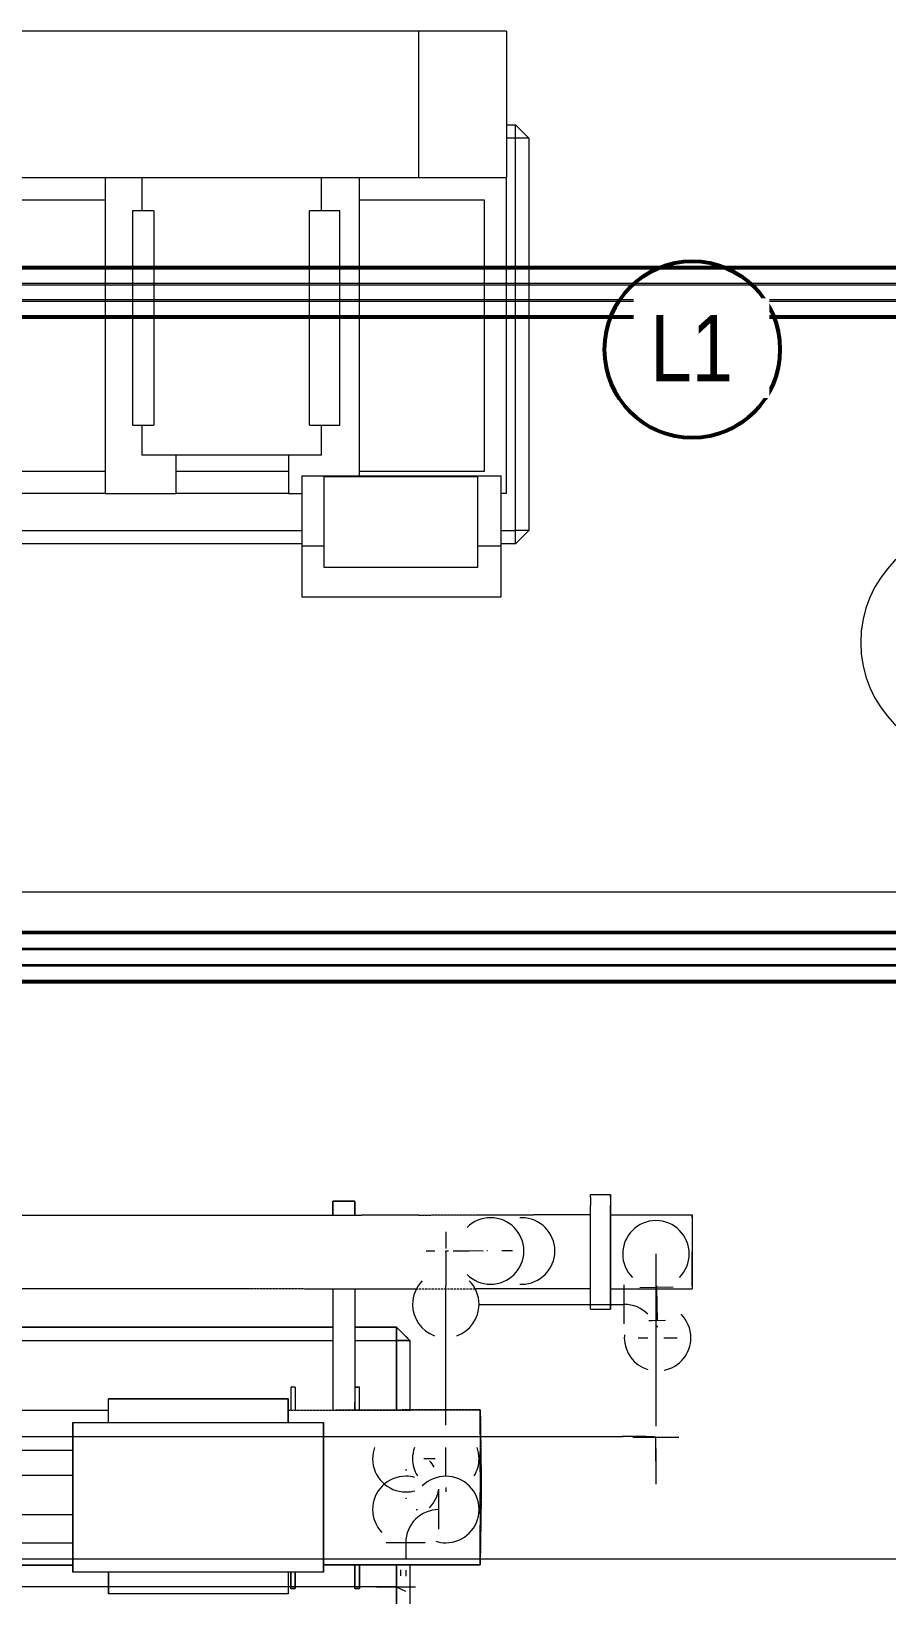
# Model space of a CAD drawing. Header units: centimetres. Extents: x -1906 to 5208, y -261 to 2955.
# Drawn here: x -641.7 to -448.8, y 1581.3 to 1933.9 of the extents above; entities that cross this region are included whole.
import ezdxf

# ---------------------------------------------------------------- set-up
doc = ezdxf.new("R2010")
doc.units = ezdxf.units.CM
doc.linetypes.add('_Overhead', pattern=[0.47625, 0.3175, -0.15875])
doc.linetypes.add('Hidden', pattern=[0.714375, 0.47625, -0.238125])
for name, color, linetype, lineweight in [('A-DETL-HDLN', 7, 'Hidden', 18), ('E-LITE-EQPM', 7, 'Continuous', 18), ('E-LITE-EQPM-IDEN', 7, 'Continuous', 18), ('G-IMPT', 7, 'Continuous', 18), ('M-EQPM', 7, 'Continuous', 18), ('M-HVAC-DUCT', 7, 'Continuous', 18), ('P-PIPE', 7, 'Continuous', 18), ('S-BEAM', 7, 'Continuous', 18)]:
    doc.layers.add(name, color=color, linetype=linetype, lineweight=lineweight)
doc.layers.add('M-HVAC-DUCT-ANNO', color=7, linetype='Continuous', lineweight=18, true_color=0x007f00)
doc.styles.add('Arial', font='arial.ttf', dxfattribs={"width": 0.8, "height": 15})

# ---------------------------------------------------------------- blocks, each defined once
blk = doc.blocks.new('Costanera Perfil Z - Parametrizado - h_22cm-1724022-N01 - Planta trazado tuberias refrig exist_ - detalle 1')
at = {"layer": 'S-BEAM', "color": 254, "true_color": 0xcccccc}
for p, q in [((-5.84, -2768.97), (-5.84, -4422.27)), ((-5.54, -2768.97), (-5.54, -4422.27)), ((-5.5, -4422.27), (-5.5, -2768.97)), ((-5.26, -2768.97), (-5.26, -4422.27)), ((1.67, -2768.97), (1.67, -4422.27)), ((2.01, -2768.97), (2.01, -4422.27)), ((-2.01, -3581.87), (-2.01, -4369.76)), ((-1.67, -3581.87), (-1.67, -4369.76)), ((5.26, -3581.87), (5.26, -4369.76)), ((5.5, -3581.87), (5.5, -4369.76)), ((5.54, -3581.87), (5.54, -4369.76)), ((5.84, -3581.87), (5.84, -4369.76))]:
    blk.add_line(p, q, dxfattribs=at)
blk = doc.blocks.new('Costanera Perfil Z - Parametrizado - h_22cm-1724225-N01 - Planta trazado tuberias refrig exist_ - detalle 1')
at = {"layer": 'S-BEAM', "color": 254, "true_color": 0xcccccc}
for p, q in [((-5.84, -2766.13), (-5.84, -4401.91)), ((-5.54, -2766.13), (-5.54, -4401.91)), ((-5.5, -4401.91), (-5.5, -2766.13)), ((-5.26, -2766.13), (-5.26, -4401.91)), ((1.67, -2766.13), (1.67, -4401.91)), ((2.01, -2766.13), (2.01, -4401.91)), ((-2.01, -3579.03), (-2.01, -4366.93)), ((-1.67, -3579.03), (-1.67, -4366.93)), ((5.26, -3579.03), (5.26, -4366.93)), ((5.5, -3579.03), (5.5, -4366.93)), ((5.54, -3579.03), (5.54, -4366.93)), ((5.84, -3579.03), (5.84, -4366.93))]:
    blk.add_line(p, q, dxfattribs=at)
blk = doc.blocks.new('PQ_RVR_EST-01_ZZ_ZZ_MO_T_A_rvt-1-N01 - Planta trazado tuberias refrig exist_ - detalle 1')
at = {"layer": 'S-BEAM', "color": 254, "linetype": '_Overhead', "lineweight": 18, "true_color": 0xd4d4d4, "rotation": 89.99999999999964}
for name, p in [('Costanera Perfil Z - Parametrizado - h_22cm-1724225-N01 - Planta trazado tuberias refrig exist_ - detalle 1', (-4513.71, 1875.07)), ('Costanera Perfil Z - Parametrizado - h_22cm-1724022-N01 - Planta trazado tuberias refrig exist_ - detalle 1', (-4516.54, 1725.16))]:
    blk.add_blockref(name, p, dxfattribs=at)
blk = doc.blocks.new('Lighting-Pendant-Vibia-NOTRH-5662 - Standard-V60-N01 - Planta trazado tuberias refrig exist_ - detalle 1')
at = {"layer": 'E-LITE-EQPM', "color": 30, "lineweight": 35, "true_color": 0xff8000}
for radius, start, end in [(20, 0, 180), (19.7, 0, 180), (7.28, 0, 180), (4.5, 0, 180), (4.5, 0, 180), (20, 180, 0), (19.7, 180, 0), (7.28, 180, 0), (4.5, 180, 0), (4.5, 180, 0)]:
    blk.add_arc((0, 0), radius, start, end, dxfattribs=at)
blk = doc.blocks.new('Family1 - Part1_dwg-1350417-N01 - Planta trazado tuberias refrig exist_ - detalle 1')
at = {"layer": 'A-DETL-HDLN'}
for p, q in [((-34.1, -47.77), (-34.1, -45.1)), ((-34.1, -54.44), (-34.1, -51.77)), ((-31.88, -53.06), (-34.1, -53.06)), ((-34.1, -63.94), (-34.1, -61.27)), ((-21.24, -66.91), (-21.24, -66.25)), ((21.7, -65.43), (21.7, -75.09)), ((-21.24, -72.57), (-21.24, -71.91))]:
    blk.add_line(p, q, dxfattribs=at)
blk.add_open_spline([(-22.47, -66.92), (-22.56, -66.8), (-22.64, -66.68), (-22.72, -66.56)], degree=3, dxfattribs=at)
blk.add_open_spline([(23.67, -67.5), (23.58, -67.62), (22.98, -68.44), (22.31, -69.23), (21.7, -69.88)], degree=3, knots=[0.8866334, 0.8866334, 0.8866334, 0.8866334, 0.9038462, 1, 1, 1, 1], dxfattribs=at)
at = {"layer": 'G-IMPT'}
for p, q in [((-43.01, 112.4), (-46.01, 109.4)), ((-46.01, 107.4), (-46.01, 109.4)), ((-43.01, 109.4), (-46.01, 109.4)), ((-43.01, 112.4), (45.48, 112.4)), ((-43.01, 112.4), (-43.01, 109.4)), ((-43.01, 109.4), (-43.01, 107.4)), ((45.48, 109.4), (-43.01, 109.4)), ((45.48, 112.4), (48.48, 109.4)), ((45.48, 112.4), (45.48, 109.4)), ((45.48, 106.23), (45.48, 109.4)), ((48.48, 109.4), (45.48, 109.4)), ((48.48, 109.4), (48.48, 106.23)), ((-67.1, 107.4), (-34.1, 107.4)), ((-67.1, 107.4), (-67.1, 87.63)), ((37.16, 107.4), (-34.1, 107.4)), ((-34.1, 87.63), (-34.1, 107.4)), ((33.17, 61.23), (33.17, 106.23)), ((48.95, 106.23), (33.17, 106.23)), ((37.16, 107.4), (37.16, 106.23)), ((48.95, 100.87), (48.95, 106.23)), ((60.45, 106.23), (48.95, 106.23)), ((60.45, 61.23), (60.45, 106.23)), ((-29.1, 74.23), (-29.1, 102.4)), ((-29.1, 102.4), (32.16, 102.4)), ((32.16, 102.4), (32.16, 74.23)), ((33.32, 100.87), (53.84, 100.87)), ((33.32, 66.31), (33.32, 100.87)), ((53.84, 100.87), (53.84, 66.31)), ((-34.1, 87.63), (-67.1, 87.63)), ((-67.1, 87.63), (-67.1, -64.42)), ((-34.1, -40), (-34.1, 87.63)), ((33.17, 74.23), (-34.1, 74.23)), ((21.69, 69.85), (-26.58, 69.85)), ((-26.58, 69.85), (-26.58, 62.99)), ((21.69, 62.99), (21.69, 69.85)), ((-26.58, 65.72), (-34.1, 65.72)), ((28.5, 65.72), (21.69, 65.72)), ((28.5, 65.72), (28.5, 25.17)), ((53.84, 66.31), (33.32, 66.31)), ((48.95, 61.23), (48.95, 66.31)), ((21.69, 62.99), (-26.58, 62.99)), ((33.17, 61.23), (48.95, 61.23)), ((37.16, 58.23), (37.16, 61.23)), ((45.48, -95.55), (45.48, 61.23)), ((48.48, 61.23), (48.48, -98.2)), ((48.95, 61.23), (60.45, 61.23)), ((28.5, 58.23), (37.16, 58.23)), ((32.16, 58.23), (32.16, 32.93)), ((37.16, 58.23), (37.16, 32.93)), ((37.16, 32.93), (28.5, 32.93)), ((37.16, 16.93), (37.16, 32.93)), ((-34.1, 25.17), (-26.58, 25.17)), ((-26.58, 27.89), (21.69, 27.89)), ((-26.58, 27.89), (-26.58, 23.09)), ((21.69, 23.09), (21.69, 27.89)), ((21.69, 25.17), (28.5, 25.17)), ((-26.58, 23.09), (21.69, 23.09)), ((-34.1, 16.93), (37.16, 16.93)), ((-29.1, -42.21), (-29.1, 16.93)), ((32.16, 16.93), (32.16, -45.07)), ((37.16, 16.93), (37.16, -45.07)), ((-10.29, -20.67), (10.64, -20.54)), ((26.96, -58.85), (26.28, -31.37)), ((-26.21, -32.27), (-25.83, -48)), ((-25.88, -45.07), (-26.81, -45.07)), ((10.36, -42.97), (-10.56, -43.09)), ((-10.42, -48.98), (-10.56, -43.09)), ((10.36, -42.97), (10.51, -49.24)), ((37.16, -45.07), (26.61, -45.07)), ((37.16, -61.07), (37.16, -45.07)), ((-21.24, -60.32), (-21.24, -48.92)), ((-21.24, -48.92), (-11.48, -48.92)), ((10.51, -49.24), (-10.42, -48.98)), ((13.33, -48.92), (21.7, -48.92)), ((21.7, -48.92), (21.7, -59.65)), ((-25.75, -51.15), (-25.61, -56.77)), ((-25.68, -53.06), (-26.13, -53.06)), ((32.8, -53.06), (26.8, -53.06)), ((32.8, -84.45), (32.8, -53.06)), ((32.8, -61.07), (37.16, -61.07)), ((37.16, -61.07), (37.16, -67.06)), ((45.08, -67.05), (32.8, -67.05)), ((45.08, -79.13), (45.08, -67.05)), ((-67.1, -71.75), (-67.1, -82.71)), ((-34.1, -86.54), (-34.1, -71.91)), ((-21.24, -98.66), (-21.24, -78.5)), ((45.08, -79.13), (32.8, -79.13)), ((45.08, -79.13), (45.08, -90.06)), ((-34.1, -86.54), (-63.87, -86.54)), ((-34.1, -106.31), (-34.1, -86.54)), ((21.7, -86.03), (21.7, -98.66)), ((-67.1, -90.76), (-67.1, -97.16)), ((-25.56, -88.64), (-26.21, -115.31)), ((26.28, -116.21), (26.95, -88.9)), ((32.8, -94.86), (32.8, -91.17)), ((39.25, -90.06), (45.08, -90.06)), ((-34.1, -94.86), (-25.68, -94.86)), ((26.79, -94.86), (32.8, -94.86)), ((37.16, -103.27), (37.16, -94.88)), ((-11.48, -98.66), (-21.24, -98.66)), ((-10.56, -104.48), (-10.42, -98.6)), ((-10.42, -98.6), (10.51, -98.34)), ((10.51, -98.34), (10.36, -104.61)), ((21.7, -98.66), (13.33, -98.66)), ((-67.1, -101.92), (-67.1, -106.31)), ((45.48, -105.6), (45.48, -102.22)), ((-34.1, -103.27), (-25.9, -103.27)), ((-10.56, -104.48), (10.36, -104.61)), ((26.59, -103.27), (37.16, -103.27)), ((37.16, -103.27), (37.16, -106.31)), ((37.16, -105.6), (45.48, -105.6)), ((48.48, -105.6), (45.48, -108.6)), ((45.48, -105.6), (45.48, -108.6)), ((48.48, -105.6), (45.48, -105.6)), ((48.48, -105.5), (48.48, -105.6)), ((-34.1, -106.31), (-67.1, -106.31)), ((-43.01, -108.6), (-45.3, -106.31)), ((-43.01, -106.31), (-43.01, -108.6)), ((-26.04, -108.6), (-43.01, -108.6)), ((-25.98, -106.31), (-34.1, -106.31)), ((45.48, -108.6), (26.45, -108.6)), ((37.16, -106.31), (26.52, -106.31))]:
    blk.add_line(p, q, dxfattribs=at)
at = {"layer": 'G-IMPT', "flags": 128}
for points in [[(-10.42, -48.98), (-10.95, -48.96), (-11.48, -48.92)], [(13.33, -48.92), (11.93, -49.17), (10.51, -49.24)], [(-11.48, -98.66), (-10.95, -98.61), (-10.42, -98.6)], [(10.51, -98.34), (11.93, -98.41), (13.33, -98.66)]]:
    blk.add_lwpolyline(points, dxfattribs=at)
at = {"layer": 'G-IMPT'}
for centre, major_axis, start_param, end_param in [((-10.43, -31.88), (15.79, 0.39), 1.544617, 4.68621), ((10.5, -31.76), (15.79, 0.39), 4.68621, 7.827802), ((-10.43, -115.7), (-15.79, 0.39), 4.738568, 6.78446), ((10.5, -115.82), (-15.79, 0.39), 2.800301, 4.738568)]:
    blk.add_ellipse(centre, major_axis=major_axis, ratio=0.709832, start_param=start_param, end_param=end_param, dxfattribs=at)
for points, knots in [([(26.92, -58.27), (26.97, -58.74), (26.97, -59.75), (26.72, -61.25), (26.41, -62.26), (26.26, -62.7)], [0.4615385, 0.4615385, 0.4615385, 0.4615385, 0.5384615, 0.6153846, 0.6736566, 0.6736566, 0.6736566, 0.6736566]), ([(-24.69, -62.92), (-24.82, -62.59), (-24.96, -62.21), (-25.08, -61.83), (-25.1, -61.76)], [0.28506902, 0.28506902, 0.28506902, 0.28506902, 0.33333333, 0.34333903, 0.34333903, 0.34333903, 0.34333903]), ([(-25.56, -89.1), (-25.56, -88.94), (-25.56, -88.37), (-25.46, -87.36), (-25.2, -86.23), (-24.9, -85.32), (-24.64, -84.62), (-24.33, -83.92), (-23.88, -82.99), (-22.95, -81.35), (-21.97, -80.01), (-21.24, -79.14)], [0.4861178, 0.4861178, 0.4861178, 0.4861178, 0.5138889, 0.5833333, 0.6527778, 0.6875, 0.7222222, 0.7569444, 0.7916667, 0.8611111, 1, 1, 1, 1]), ([(26.37, -85.36), (26.66, -86.25), (26.97, -87.68), (26.97, -88.97), (26.92, -89.45)], [0.3433017, 0.3433017, 0.3433017, 0.3433017, 0.4615385, 0.5384615, 0.5384615, 0.5384615, 0.5384615])]:
    blk.add_open_spline(points, degree=3, knots=knots, dxfattribs=at)
blk = doc.blocks.new('Family1 - Family1-1350418-N01 - Planta trazado tuberias refrig exist_ - detalle 1')
blk.add_blockref('Family1 - Part1_dwg-1350417-N01 - Planta trazado tuberias refrig exist_ - detalle 1', (0, 0))
blk = doc.blocks.new('Bomba 5 - Bomba 5-1414660-N01 - Planta trazado tuberias refrig exist_ - detalle 1')
at = {"layer": 'A-DETL-HDLN'}
for p, q in [((-62.59, 146.32), (-61.96, 146.32)), ((-61.96, 146.32), (-62.59, 146.32)), ((-62.59, 137.13), (-62.59, 146.32)), ((-61.96, 146.32), (-60.14, 146.32)), ((-61.96, 146.32), (-60.14, 146.32)), ((-60.14, 146.32), (-57.43, 146.32)), ((-60.14, 146.32), (-57.43, 146.32)), ((-57.43, 146.32), (-54.23, 146.32)), ((-57.43, 146.32), (-54.23, 146.32)), ((-54.23, 146.32), (-51.04, 146.32)), ((-51.04, 146.32), (-54.23, 146.32)), ((-51.04, 146.32), (-48.33, 146.32)), ((-48.33, 146.32), (-51.04, 146.32)), ((-48.33, 146.32), (-46.51, 146.32)), ((-46.51, 146.32), (-48.33, 146.32)), ((-46.51, 146.32), (-45.88, 146.32)), ((-46.51, 146.32), (-45.88, 146.32)), ((-45.88, 137.13), (-45.88, 146.32)), ((-62.58, 127.93), (-62.59, 137.13)), ((-45.89, 127.93), (-45.88, 137.13)), ((-45.89, 127.93), (-45.88, 137.13)), ((-67.19, 127.93), (-66.56, 127.93)), ((-66.56, 127.93), (-67.19, 127.93)), ((-67.19, 123.43), (-67.19, 127.93)), ((-66.56, 127.93), (-64.72, 127.93)), ((-66.56, 127.93), (-64.72, 127.93)), ((-64.72, 127.93), (-61.85, 127.93)), ((-61.85, 127.93), (-64.72, 127.93)), ((-61.85, 127.93), (-58.24, 127.93)), ((-58.24, 127.93), (-61.85, 127.93)), ((-58.24, 127.93), (-54.23, 127.93)), ((-54.23, 127.93), (-58.24, 127.93)), ((-54.23, 127.93), (-50.23, 127.93)), ((-50.23, 127.93), (-54.23, 127.93)), ((-50.23, 127.93), (-46.62, 127.93)), ((-46.62, 127.93), (-50.23, 127.93)), ((-46.62, 127.93), (-43.75, 127.93)), ((-43.75, 127.93), (-46.62, 127.93)), ((-43.75, 127.93), (-41.91, 127.93)), ((-41.91, 127.93), (-43.75, 127.93)), ((-41.91, 127.93), (-41.28, 127.93)), ((-41.28, 127.93), (-41.91, 127.93)), ((-41.28, 123.43), (-41.28, 127.93)), ((-41.28, 123.43), (-41.28, 127.93)), ((-66.56, 123.43), (-67.19, 123.43)), ((-66.56, 123.43), (-67.19, 123.43)), ((-66.56, 123.43), (-64.72, 123.43)), ((-66.56, 123.43), (-64.72, 123.43)), ((-61.85, 123.43), (-64.72, 123.43)), ((-61.85, 123.43), (-64.72, 123.43)), ((-62.58, 123.43), (-62.57, 110.53)), ((-58.24, 123.43), (-61.85, 123.43)), ((-58.24, 123.43), (-61.85, 123.43)), ((-54.23, 123.43), (-58.24, 123.43)), ((-54.23, 123.43), (-58.24, 123.43)), ((-50.23, 123.43), (-54.23, 123.43)), ((-50.23, 123.43), (-54.23, 123.43)), ((-46.62, 123.43), (-50.23, 123.43)), ((-46.62, 123.43), (-50.23, 123.43)), ((-43.75, 123.43), (-46.62, 123.43)), ((-43.75, 123.43), (-46.62, 123.43)), ((-45.89, 123.43), (-45.9, 110.53)), ((-41.91, 123.43), (-43.75, 123.43)), ((-41.91, 123.43), (-43.75, 123.43)), ((-41.28, 123.43), (-41.91, 123.43)), ((-41.28, 123.43), (-41.91, 123.43)), ((-62.56, 97.64), (-62.57, 110.53)), ((-45.9, 110.53), (-45.91, 97.64)), ((-1.04, 98.8), (-18.59, 98.56)), ((-18.59, 98.56), (-1.04, 98.8)), ((-17.94, 98.56), (-1.04, 98.8)), ((-17.94, 98.56), (-1.04, 98.8)), ((-1.04, 98.8), (-16.04, 98.56)), ((-16.04, 98.56), (-1.04, 98.8)), ((-13.02, 98.56), (-1.04, 98.8)), ((-13.02, 98.56), (-1.04, 98.8)), ((-1.04, 98.8), (-9.12, 98.56)), ((-9.12, 98.56), (-1.04, 98.8)), ((-4.61, 98.56), (-1.04, 98.8)), ((-4.61, 98.56), (-1.04, 98.8)), ((4.84, 98.56), (-1.04, 98.8)), ((4.84, 98.56), (-1.04, 98.8)), ((-1.04, 98.8), (0.16, 98.56)), ((0.16, 98.56), (-1.04, 98.8)), ((12.57, 98.56), (-1.04, 98.8)), ((12.57, 98.56), (-1.04, 98.8)), ((-1.04, 98.8), (9.08, 98.56)), ((9.08, 98.56), (-1.04, 98.8)), ((16.35, 98.56), (-1.04, 98.8)), ((16.35, 98.56), (-1.04, 98.8)), ((-1.04, 98.8), (15.06, 98.56)), ((15.06, 98.56), (-1.04, 98.8)), ((-62.55, 84.74), (-62.56, 97.64)), ((-45.92, 84.74), (-45.91, 97.64)), ((-17.94, 98.56), (-18.59, 98.56)), ((-17.94, 98.56), (-18.59, 98.56)), ((-18.56, 55.22), (-18.59, 98.56)), ((-18.59, 98.56), (-18.57, 65.98)), ((-17.94, 98.56), (-16.04, 98.56)), ((-17.94, 98.56), (-16.04, 98.56)), ((-16.04, 98.56), (-13.02, 98.56)), ((-13.02, 98.56), (-16.04, 98.56)), ((-13.02, 98.56), (-9.12, 98.56)), ((-13.02, 98.56), (-9.12, 98.56)), ((-9.12, 98.56), (-4.61, 98.56)), ((-4.61, 98.56), (-9.12, 98.56)), ((-4.61, 98.56), (0.16, 98.56)), ((-4.61, 98.56), (0.16, 98.56)), ((0.16, 98.56), (4.84, 98.56)), ((4.84, 98.56), (0.16, 98.56)), ((4.84, 98.56), (9.08, 98.56)), ((4.84, 98.56), (9.08, 98.56)), ((9.08, 98.56), (12.57, 98.56)), ((12.57, 98.56), (9.08, 98.56)), ((15.06, 98.56), (12.57, 98.56)), ((12.57, 98.56), (15.06, 98.56)), ((15.06, 98.56), (16.35, 98.56)), ((16.35, 98.56), (15.06, 98.56)), ((16.37, 63.22), (16.35, 98.56)), ((16.35, 98.56), (16.37, 63.22)), ((-62.55, 84.74), (-62.54, 71.84)), ((-45.93, 71.84), (-45.92, 84.74)), ((-34.24, 82.71), (-37.24, 79.71)), ((-34.24, 82.71), (-37.24, 79.71)), ((-34.24, 82.71), (-18.58, 82.71)), ((-34.24, 82.71), (-34.24, 79.71)), ((-34.24, 79.71), (-34.24, 82.71)), ((-34.24, 82.71), (-18.58, 82.71)), ((16.36, 82.71), (30.93, 82.71)), ((16.36, 82.71), (30.93, 82.71)), ((-37.24, 79.71), (-37.24, 70.32)), ((-34.24, 79.71), (-37.24, 79.71)), ((-37.24, 70.32), (-37.24, 79.71)), ((-37.24, 79.71), (-34.24, 79.71)), ((-34.24, 70.32), (-34.24, 79.71)), ((-18.58, 79.71), (-34.24, 79.71)), ((-34.24, 70.32), (-34.24, 79.71)), ((-34.24, 79.71), (-18.58, 79.71)), ((30.93, 79.71), (16.36, 79.71)), ((16.36, 79.71), (30.93, 79.71)), ((-62.53, 58.94), (-62.54, 71.84)), ((-45.94, 58.94), (-45.93, 71.84)), ((-23.75, 70.32), (-23.75, 71.32)), ((-18.57, 71.32), (-23.75, 71.32)), ((-23.75, 71.32), (-23.75, 70.32)), ((-18.57, 71.32), (-23.75, 71.32)), ((16.37, 71.32), (21.66, 71.32)), ((21.66, 71.32), (16.37, 71.32)), ((21.66, 70.32), (21.66, 71.32)), ((21.66, 71.32), (21.66, 70.32)), ((-65.67, 70.32), (-62.54, 70.32)), ((-62.54, 70.32), (-65.67, 70.32)), ((-65.67, 65.32), (-65.67, 70.32)), ((-65.67, 70.32), (-65.67, 65.32)), ((-45.93, 70.32), (-20.35, 70.32)), ((-45.93, 70.32), (-20.35, 70.32)), ((-18.57, 70.32), (-20.35, 70.32)), ((-20.35, 70.32), (-18.57, 70.32)), ((16.37, 70.32), (21.66, 70.32)), ((21.66, 70.32), (16.37, 70.32)), ((-62.53, 65.32), (-65.67, 65.32)), ((-65.67, 65.32), (-62.53, 65.32)), ((-45.94, 65.32), (-18.57, 65.32)), ((-45.94, 65.32), (-18.57, 65.32)), ((-37.24, 65.32), (-37.24, -63.28)), ((-37.24, -63.28), (-37.24, 65.32)), ((-34.24, -63.28), (-34.24, 65.32)), ((-34.24, -63.28), (-34.24, 65.32)), ((-15.77, 63.22), (-14.52, 63.22)), ((-14.52, 63.22), (-15.77, 63.22)), ((-15.77, 6.72), (-15.77, 63.22)), ((-14.52, 63.22), (-12.12, 63.22)), ((-12.12, 63.22), (-14.52, 63.22)), ((-12.12, 63.22), (-8.75, 63.22)), ((-8.75, 63.22), (-12.12, 63.22)), ((-8.75, 63.22), (-4.65, 63.22)), ((-4.65, 63.22), (-8.75, 63.22)), ((-4.65, 63.22), (-0.14, 63.22)), ((-0.14, 63.22), (-4.65, 63.22)), ((-0.14, 63.22), (4.47, 63.22)), ((4.47, 63.22), (-0.14, 63.22)), ((4.47, 63.22), (8.82, 63.22)), ((8.82, 63.22), (4.47, 63.22)), ((8.82, 63.22), (12.59, 63.22)), ((12.59, 63.22), (8.82, 63.22)), ((12.59, 63.22), (15.5, 63.22)), ((15.5, 63.22), (12.59, 63.22)), ((15.5, 63.22), (17.34, 63.22)), ((17.34, 63.22), (15.5, 63.22)), ((17.34, 63.22), (17.96, 63.22)), ((17.96, 63.22), (17.34, 63.22)), ((17.96, 63.22), (17.96, 6.72)), ((-62.52, 46.05), (-62.53, 58.94)), ((-45.95, 46.05), (-45.94, 58.94)), ((-23.75, 56.82), (-23.75, 55.82)), ((-23.75, 56.82), (-23.75, 55.82)), ((-23.75, 56.82), (-18.56, 56.82)), ((-23.75, 56.82), (-18.56, 56.82)), ((17.96, 56.82), (21.66, 56.82)), ((21.66, 56.82), (17.96, 56.82)), ((21.66, 55.82), (21.66, 56.82)), ((21.66, 56.82), (21.66, 55.82)), ((-23.75, 55.82), (-18.56, 55.82)), ((-23.75, 55.82), (-18.56, 55.82)), ((-15.77, 55.22), (-21.13, 55.22)), ((-21.13, 14.72), (-21.13, 55.22)), ((-21.13, 55.22), (-21.13, 14.72)), ((-21.13, 55.22), (-15.77, 55.22)), ((17.96, 55.82), (21.66, 55.82)), ((21.66, 55.82), (17.96, 55.82)), ((17.96, 55.22), (22.87, 55.22)), ((17.96, 55.22), (22.87, 55.22)), ((22.87, 55.22), (22.87, 14.72)), ((22.87, 55.22), (22.87, 14.72)), ((-62.51, 33.15), (-62.52, 46.05)), ((-45.96, 33.15), (-45.95, 46.05)), ((-62.5, 20.25), (-62.51, 33.15)), ((-45.97, 20.25), (-45.96, 33.15)), ((-62.49, 7.35), (-62.5, 20.25)), ((-45.98, 7.35), (-45.97, 20.25)), ((-15.77, 14.72), (-21.13, 14.72)), ((-15.77, 14.72), (-21.13, 14.72)), ((-18.48, -38.28), (-18.53, 14.72)), ((17.96, 14.72), (22.87, 14.72)), ((22.87, 14.72), (17.96, 14.72)), ((-62.48, -5.54), (-62.49, 7.35)), ((-45.99, -5.54), (-45.98, 7.35)), ((-15.77, 6.72), (-14.52, 6.72)), ((-14.52, 6.72), (-15.77, 6.72)), ((-14.52, 6.72), (-12.12, 6.72)), ((-12.12, 6.72), (-14.52, 6.72)), ((-12.12, 6.72), (-8.75, 6.72)), ((-8.75, 6.72), (-12.12, 6.72)), ((-9.43, 6.72), (-9.43, -38.28)), ((-9.43, 6.72), (-9.43, -38.28)), ((-8.75, 6.72), (-4.65, 6.72)), ((-4.65, 6.72), (-8.75, 6.72)), ((-4.65, 6.72), (-0.14, 6.72)), ((-0.14, 6.72), (-4.65, 6.72)), ((-3.81, 6.72), (-3.81, -38.28)), ((-3.81, 6.72), (-3.81, -38.28)), ((-0.14, 6.72), (4.47, 6.72)), ((4.47, 6.72), (-0.14, 6.72)), ((4.47, 6.72), (8.82, 6.72)), ((8.82, 6.72), (4.47, 6.72)), ((5.06, 6.72), (5.06, -38.28)), ((5.06, 6.72), (5.06, -38.28)), ((8.82, 6.72), (12.59, 6.72)), ((12.59, 6.72), (8.82, 6.72)), ((11.43, 6.72), (11.43, -38.28)), ((11.43, 6.72), (11.43, -38.28)), ((12.59, 6.72), (15.5, 6.72)), ((15.5, 6.72), (12.59, 6.72)), ((15.5, 6.72), (17.34, 6.72)), ((17.34, 6.72), (15.5, 6.72)), ((16.45, -36.83), (16.42, 6.72)), ((16.42, 6.72), (16.45, -36.83)), ((17.34, 6.72), (17.96, 6.72)), ((17.96, 6.72), (17.34, 6.72))]:
    blk.add_line(p, q, dxfattribs=at)
at = {"layer": 'M-EQPM'}
for p, q in [((-62.59, 146.32), (-61.96, 146.32)), ((-61.96, 146.32), (-62.59, 146.32)), ((-62.59, 137.13), (-62.59, 146.32)), ((-61.96, 146.32), (-60.14, 146.32)), ((-61.96, 146.32), (-60.14, 146.32)), ((-60.14, 146.32), (-57.43, 146.32)), ((-60.14, 146.32), (-57.43, 146.32)), ((-57.43, 146.32), (-54.23, 146.32)), ((-57.43, 146.32), (-54.23, 146.32)), ((-54.23, 146.32), (-51.04, 146.32)), ((-51.04, 146.32), (-54.23, 146.32)), ((-51.04, 146.32), (-48.33, 146.32)), ((-48.33, 146.32), (-51.04, 146.32)), ((-48.33, 146.32), (-46.51, 146.32)), ((-46.51, 146.32), (-48.33, 146.32)), ((-46.51, 146.32), (-45.88, 146.32)), ((-46.51, 146.32), (-45.88, 146.32)), ((-45.88, 137.13), (-45.88, 146.32)), ((-62.58, 127.93), (-62.59, 137.13)), ((-45.89, 127.93), (-45.88, 137.13)), ((-45.89, 127.93), (-45.88, 137.13)), ((-67.19, 127.93), (-66.56, 127.93)), ((-66.56, 127.93), (-67.19, 127.93)), ((-67.19, 123.43), (-67.19, 127.93)), ((-66.56, 127.93), (-64.72, 127.93)), ((-66.56, 127.93), (-64.72, 127.93)), ((-64.72, 127.93), (-61.85, 127.93)), ((-61.85, 127.93), (-64.72, 127.93)), ((-61.85, 127.93), (-58.24, 127.93)), ((-58.24, 127.93), (-61.85, 127.93)), ((-58.24, 127.93), (-54.23, 127.93)), ((-54.23, 127.93), (-58.24, 127.93)), ((-54.23, 127.93), (-50.23, 127.93)), ((-50.23, 127.93), (-54.23, 127.93)), ((-50.23, 127.93), (-46.62, 127.93)), ((-46.62, 127.93), (-50.23, 127.93)), ((-46.62, 127.93), (-43.75, 127.93)), ((-43.75, 127.93), (-46.62, 127.93)), ((-43.75, 127.93), (-41.91, 127.93)), ((-41.91, 127.93), (-43.75, 127.93)), ((-41.91, 127.93), (-41.28, 127.93)), ((-41.28, 127.93), (-41.91, 127.93)), ((-41.28, 123.43), (-41.28, 127.93)), ((-41.28, 123.43), (-41.28, 127.93)), ((-66.56, 123.43), (-67.19, 123.43)), ((-66.56, 123.43), (-67.19, 123.43)), ((-66.56, 123.43), (-64.72, 123.43)), ((-66.56, 123.43), (-64.72, 123.43)), ((-61.85, 123.43), (-64.72, 123.43)), ((-61.85, 123.43), (-64.72, 123.43)), ((-62.58, 123.43), (-62.57, 110.53)), ((-58.24, 123.43), (-61.85, 123.43)), ((-58.24, 123.43), (-61.85, 123.43)), ((-54.23, 123.43), (-58.24, 123.43)), ((-54.23, 123.43), (-58.24, 123.43)), ((-50.23, 123.43), (-54.23, 123.43)), ((-50.23, 123.43), (-54.23, 123.43)), ((-46.62, 123.43), (-50.23, 123.43)), ((-46.62, 123.43), (-50.23, 123.43)), ((-43.75, 123.43), (-46.62, 123.43)), ((-43.75, 123.43), (-46.62, 123.43)), ((-45.89, 123.43), (-45.9, 110.53)), ((-41.91, 123.43), (-43.75, 123.43)), ((-41.91, 123.43), (-43.75, 123.43)), ((-41.28, 123.43), (-41.91, 123.43)), ((-41.28, 123.43), (-41.91, 123.43)), ((-62.56, 97.64), (-62.57, 110.53)), ((-45.9, 110.53), (-45.91, 97.64)), ((-1.04, 98.8), (-18.59, 98.56)), ((-18.59, 98.56), (-1.04, 98.8)), ((-17.94, 98.56), (-1.04, 98.8)), ((-17.94, 98.56), (-1.04, 98.8)), ((-1.04, 98.8), (-16.04, 98.56)), ((-16.04, 98.56), (-1.04, 98.8)), ((-13.02, 98.56), (-1.04, 98.8)), ((-13.02, 98.56), (-1.04, 98.8)), ((-1.04, 98.8), (-9.12, 98.56)), ((-9.12, 98.56), (-1.04, 98.8)), ((-4.61, 98.56), (-1.04, 98.8)), ((-4.61, 98.56), (-1.04, 98.8)), ((4.84, 98.56), (-1.04, 98.8)), ((4.84, 98.56), (-1.04, 98.8)), ((-1.04, 98.8), (0.16, 98.56)), ((0.16, 98.56), (-1.04, 98.8)), ((12.57, 98.56), (-1.04, 98.8)), ((12.57, 98.56), (-1.04, 98.8)), ((-1.04, 98.8), (9.08, 98.56)), ((9.08, 98.56), (-1.04, 98.8)), ((16.35, 98.56), (-1.04, 98.8)), ((16.35, 98.56), (-1.04, 98.8)), ((-1.04, 98.8), (15.06, 98.56)), ((15.06, 98.56), (-1.04, 98.8)), ((-62.55, 84.74), (-62.56, 97.64)), ((-45.91, 97.37), (-45.91, 97.64)), ((-17.94, 98.56), (-18.59, 98.56)), ((-17.94, 98.56), (-18.59, 98.56)), ((-18.56, 55.22), (-18.59, 98.56)), ((-18.59, 98.56), (-18.57, 65.98)), ((-17.94, 98.56), (-16.04, 98.56)), ((-17.94, 98.56), (-16.04, 98.56)), ((-16.04, 98.56), (-13.02, 98.56)), ((-13.02, 98.56), (-16.04, 98.56)), ((-13.02, 98.56), (-9.12, 98.56)), ((-13.02, 98.56), (-9.12, 98.56)), ((-9.12, 98.56), (-4.61, 98.56)), ((-4.61, 98.56), (-9.12, 98.56)), ((-4.61, 98.56), (0.16, 98.56)), ((-4.61, 98.56), (0.16, 98.56)), ((0.16, 98.56), (4.84, 98.56)), ((4.84, 98.56), (0.16, 98.56)), ((4.84, 98.56), (9.08, 98.56)), ((4.84, 98.56), (9.08, 98.56)), ((9.08, 98.56), (12.57, 98.56)), ((12.57, 98.56), (9.08, 98.56)), ((15.06, 98.56), (12.57, 98.56)), ((12.57, 98.56), (15.06, 98.56)), ((15.06, 98.56), (16.35, 98.56)), ((16.35, 98.56), (15.06, 98.56)), ((16.37, 63.22), (16.35, 98.56)), ((16.35, 98.56), (16.37, 63.22)), ((-62.55, 84.74), (-62.54, 71.84)), ((-45.93, 71.84), (-45.92, 84.2)), ((-34.24, 82.71), (-37.24, 79.71)), ((-34.24, 82.71), (-37.24, 79.71)), ((-34.24, 82.71), (-18.58, 82.71)), ((-34.24, 82.71), (-34.24, 79.71)), ((-34.24, 79.71), (-34.24, 82.71)), ((-34.24, 82.71), (-18.58, 82.71)), ((16.36, 82.71), (30.93, 82.71)), ((16.36, 82.71), (30.93, 82.71)), ((-37.24, 79.71), (-37.24, 70.32)), ((-34.24, 79.71), (-37.24, 79.71)), ((-37.24, 70.32), (-37.24, 79.71)), ((-37.24, 79.71), (-34.24, 79.71)), ((-34.24, 70.32), (-34.24, 79.71)), ((-18.58, 79.71), (-34.24, 79.71)), ((-34.24, 70.32), (-34.24, 79.71)), ((-34.24, 79.71), (-18.58, 79.71)), ((30.93, 79.71), (16.36, 79.71)), ((16.36, 79.71), (30.93, 79.71)), ((-62.53, 58.94), (-62.54, 71.84)), ((-45.94, 58.94), (-45.93, 71.84)), ((-23.75, 70.32), (-23.75, 71.32)), ((-18.57, 71.32), (-23.75, 71.32)), ((-23.75, 71.32), (-23.75, 70.32)), ((-18.57, 71.32), (-23.75, 71.32)), ((16.37, 71.32), (21.66, 71.32)), ((21.66, 71.32), (16.37, 71.32)), ((21.66, 70.32), (21.66, 71.32)), ((21.66, 71.32), (21.66, 70.32)), ((-65.67, 70.32), (-62.54, 70.32)), ((-62.54, 70.32), (-65.67, 70.32)), ((-65.67, 65.32), (-65.67, 70.32)), ((-65.67, 70.32), (-65.67, 65.32)), ((-45.93, 70.32), (-20.35, 70.32)), ((-45.93, 70.32), (-20.35, 70.32)), ((-18.57, 70.32), (-20.35, 70.32)), ((-20.35, 70.32), (-18.57, 70.32)), ((16.37, 70.32), (21.66, 70.32)), ((21.66, 70.32), (16.37, 70.32)), ((-62.53, 65.32), (-65.67, 65.32)), ((-65.67, 65.32), (-62.53, 65.32)), ((-45.94, 65.32), (-18.57, 65.32)), ((-45.94, 65.32), (-18.57, 65.32)), ((-37.24, 65.32), (-37.24, -63.28)), ((-37.24, -63.28), (-37.24, 65.32)), ((-34.24, -63.28), (-34.24, 65.32)), ((-34.24, -63.28), (-34.24, 65.32)), ((-15.77, 63.22), (-14.52, 63.22)), ((-14.52, 63.22), (-15.77, 63.22)), ((-15.77, 6.72), (-15.77, 63.22)), ((-14.52, 63.22), (-12.12, 63.22)), ((-12.12, 63.22), (-14.52, 63.22)), ((-12.12, 63.22), (-8.75, 63.22)), ((-8.75, 63.22), (-12.12, 63.22)), ((-8.75, 63.22), (-4.65, 63.22)), ((-4.65, 63.22), (-8.75, 63.22)), ((-4.65, 63.22), (-0.14, 63.22)), ((-0.14, 63.22), (-4.65, 63.22)), ((-0.14, 63.22), (4.47, 63.22)), ((4.47, 63.22), (-0.14, 63.22)), ((4.47, 63.22), (8.82, 63.22)), ((8.82, 63.22), (4.47, 63.22)), ((8.82, 63.22), (12.59, 63.22)), ((12.59, 63.22), (8.82, 63.22)), ((12.59, 63.22), (15.5, 63.22)), ((15.5, 63.22), (12.59, 63.22)), ((15.5, 63.22), (17.34, 63.22)), ((17.34, 63.22), (15.5, 63.22)), ((17.34, 63.22), (17.96, 63.22)), ((17.96, 63.22), (17.34, 63.22)), ((17.96, 63.22), (17.96, 6.72)), ((-62.52, 46.05), (-62.53, 58.94)), ((-45.95, 46.05), (-45.94, 58.94)), ((-23.75, 56.82), (-23.75, 55.82)), ((-23.75, 56.82), (-23.75, 55.82)), ((-23.75, 56.82), (-18.56, 56.82)), ((-23.75, 56.82), (-18.56, 56.82)), ((17.96, 56.82), (21.66, 56.82)), ((21.66, 56.82), (17.96, 56.82)), ((21.66, 55.82), (21.66, 56.82)), ((21.66, 56.82), (21.66, 55.82)), ((-23.75, 55.82), (-18.56, 55.82)), ((-23.75, 55.82), (-18.56, 55.82)), ((-15.77, 55.22), (-21.13, 55.22)), ((-21.13, 14.72), (-21.13, 55.22)), ((-21.13, 55.22), (-21.13, 14.72)), ((-21.13, 55.22), (-15.77, 55.22)), ((17.96, 55.82), (21.66, 55.82)), ((21.66, 55.82), (17.96, 55.82)), ((17.96, 55.22), (22.87, 55.22)), ((17.96, 55.22), (22.87, 55.22)), ((22.87, 55.22), (22.87, 14.72)), ((22.87, 55.22), (22.87, 14.72)), ((-62.51, 33.15), (-62.52, 46.05)), ((-45.96, 33.15), (-45.95, 46.05)), ((-62.5, 20.25), (-62.51, 33.15)), ((-45.97, 20.25), (-45.96, 33.15)), ((-62.49, 7.35), (-62.5, 20.25)), ((-45.98, 7.35), (-45.97, 20.25)), ((-15.77, 14.72), (-21.13, 14.72)), ((-15.77, 14.72), (-21.13, 14.72)), ((-18.5, -15.26), (-18.53, 14.72)), ((17.96, 14.72), (22.87, 14.72)), ((22.87, 14.72), (17.96, 14.72)), ((-62.48, -5.54), (-62.49, 7.35)), ((-45.99, -5.54), (-45.98, 7.35)), ((-15.77, 6.72), (-14.52, 6.72)), ((-14.52, 6.72), (-15.77, 6.72)), ((-14.52, 6.72), (-12.12, 6.72)), ((-12.12, 6.72), (-14.52, 6.72)), ((-12.12, 6.72), (-8.75, 6.72)), ((-8.75, 6.72), (-12.12, 6.72)), ((-9.43, 6.72), (-9.43, -7.59)), ((-9.43, 6.72), (-9.43, -7.59)), ((-8.75, 6.72), (-4.65, 6.72)), ((-4.65, 6.72), (-8.75, 6.72)), ((-4.65, 6.72), (-0.14, 6.72)), ((-0.14, 6.72), (-4.65, 6.72)), ((-3.81, 6.72), (-3.81, -7.88)), ((-3.81, 6.72), (-3.81, -7.88)), ((-0.14, 6.72), (4.47, 6.72)), ((4.47, 6.72), (-0.14, 6.72)), ((4.47, 6.72), (8.82, 6.72)), ((8.82, 6.72), (4.47, 6.72)), ((5.06, 6.72), (5.06, -38.28)), ((5.06, 6.72), (5.06, -38.28)), ((8.82, 6.72), (12.59, 6.72)), ((12.59, 6.72), (8.82, 6.72)), ((11.43, 6.72), (11.43, -38.28)), ((11.43, 6.72), (11.43, -38.28)), ((12.59, 6.72), (15.5, 6.72)), ((15.5, 6.72), (12.59, 6.72)), ((15.5, 6.72), (17.34, 6.72)), ((17.34, 6.72), (15.5, 6.72)), ((16.45, -36.83), (16.42, 6.72)), ((16.42, 6.72), (16.45, -36.83)), ((17.34, 6.72), (17.96, 6.72)), ((17.96, 6.72), (17.34, 6.72))]:
    blk.add_line(p, q, dxfattribs=at)

msp = doc.modelspace()

# ---------------------------------------------------------------- linework, layer by layer
at = {"layer": 'A-DETL-HDLN', "color": 6, "linetype": 'Continuous', "true_color": 0xff00ff}
for p, q in [((-533.19, 1658.86), (-535.64, 1658.86)), ((-500.72, 1650.99), (-500.72, 1650.74)), ((-500.64, 1646.79), (-500.57, 1643.21)), ((-502.44, 1643.17), (-501.74, 1643.18)), ((-501.73, 1643.18), (-498.69, 1643.24)), ((-550.63, 1612.01), (-553.19, 1612.01)), ((-557.24, 1609.63), (-557.24, 1609.38)), ((-548.24, 1605.51), (-548.24, 1604.51)), ((-557.24, 1603.23), (-557.24, 1602.97))]:
    msp.add_line(p, q, dxfattribs=at)
for start, end in [(31.3106, 45), (315, 351.5532)]:
    msp.add_arc((-557.24, 1606.24), 7.5, start, end, dxfattribs=at)
at = {"layer": 'M-HVAC-DUCT', "color": 5, "true_color": 0x0000ff}
msp.add_line((-729.09, 1739.83), (-419.59, 1739.83), dxfattribs=at)
at = {"layer": 'M-HVAC-DUCT', "color": 6, "true_color": 0xff00ff}
msp.add_line((-850.82, 1589.42), (-373.77, 1589.42), dxfattribs=at)
at = {"layer": 'M-HVAC-DUCT-ANNO', "color": 5, "true_color": 0x0000ff}
for start, end in [(360, 180), (180, 360)]:
    msp.add_arc((-428.7, 1796.07), 26, start, end, dxfattribs=at)
at = {"layer": 'P-PIPE', "color": 6, "true_color": 0xff00ff}
for p, q in [((-548.24, 1663.21), (-548.24, 1661.33)), ((-548.24, 1663.15), (-548.24, 1659.42)), ((-550.74, 1658.84), (-552.65, 1658.85)), ((-548.24, 1658.86), (-548.24, 1658.8)), ((-548.24, 1658.61), (-548.24, 1658.8)), ((-548.24, 1658.61), (-548.24, 1651.08)), ((-546.55, 1658.86), (-545.64, 1658.86)), ((-539.83, 1658.83), (-545.74, 1658.88)), ((-543.84, 1658.81), (-545.74, 1658.82)), ((-538.84, 1658.86), (-539.01, 1658.86)), ((-500.86, 1658.2), (-500.86, 1650.7)), ((-548.24, 1651.35), (-548.24, 1651.32)), ((-548.24, 1619.55), (-548.24, 1651.08)), ((-507.99, 1642.41), (-507.99, 1651.22)), ((-504.46, 1650.63), (-500.72, 1650.7)), ((-500.86, 1652.78), (-500.86, 1619.34)), ((-500.72, 1650.7), (-496.97, 1650.78)), ((-500.72, 1650.7), (-500.64, 1646.8)), ((-540.74, 1646.81), (-507.99, 1646.81)), ((-500.49, 1641.7), (-500.49, 1641.95)), ((-504.9, 1639.31), (-502.67, 1639.31)), ((-499.05, 1639.31), (-496.09, 1639.31)), ((-500.86, 1620.24), (-500.86, 1619.34)), ((-1024.63, 1617.01), (-508.36, 1617.05)), ((-508.36, 1616.9), (-508.36, 1617.2)), ((-506.05, 1616.84), (-495.67, 1616.84)), ((-500.86, 1611.45), (-500.86, 1616.84)), ((-548.24, 1608.06), (-548.24, 1614.55)), ((-500.86, 1614.34), (-500.86, 1613.07)), ((-500.86, 1614.34), (-500.86, 1606.26)), ((-500.86, 1614.25), (-500.86, 1611.44)), ((-549.77, 1596.15), (-549.77, 1604.96)), ((-554.89, 1600.56), (-554.64, 1600.56)), ((-552.87, 1593.06), (-561.67, 1593.06)), ((-557.27, 1593.06), (-557.27, 1589.52)), ((-558.48, 1586.92), (-558.48, 1585.62)), ((-557.27, 1586.91), (-557.27, 1585.55)), ((-567.02, 1583.14), (-883, 1583.14)), ((-566.99, 1583.13), (-567.04, 1583.16)), ((-563.87, 1583.12), (-555.07, 1583.12)), ((-557.27, 1582.04), (-559.47, 1583.12))]:
    msp.add_line(p, q, dxfattribs=at)
for centre, start, end in [((-538.14, 1658.86), 90, 135), ((-538.14, 1658.86), 0, 90), ((-531.14, 1658.86), 90, 92.9263), ((-531.14, 1658.86), 0, 90), ((-500.86, 1658.2), 90, 180), ((-500.86, 1658.2), 0, 90), ((-538.14, 1658.86), 270, 0), ((-531.14, 1658.86), 270, 0), ((-500.86, 1658.2), 180, 225), ((-500.86, 1658.2), 315, 0), ((-538.14, 1658.86), 225, 270), ((-548.24, 1646.81), 135, 180), ((-548.24, 1646.81), 0, 45), ((-531.14, 1658.86), 267.0737, 270), ((-548.24, 1646.81), 180, 250.4016), ((-548.24, 1646.81), 289.5984, 0), ((-507.99, 1639.31), 44.705, 90), ((-500.49, 1639.31), 0, 45), ((-500.49, 1639.31), 175.1163, 180), ((-500.49, 1639.31), 180, 252.9464), ((-500.49, 1639.31), 281.2819, 0), ((-557.24, 1612.01), 160.1375, 180), ((-557.24, 1612.01), 180, 270), ((-548.24, 1612.01), 160.1326, 180), ((-548.24, 1612.01), 180, 211.2099), ((-548.24, 1612.01), 328.7901, 0), ((-548.24, 1612.01), 0, 19.875), ((-557.24, 1600.56), 90, 180), ((-557.24, 1600.56), 74.1383, 90), ((-548.24, 1600.56), 90, 135), ((-548.24, 1600.56), 0, 90), ((-557.24, 1612.01), 270, 285.8617), ((-557.24, 1600.56), 180, 223.9409), ((-549.77, 1593.06), 90, 180), ((-548.24, 1600.56), 270, 0), ((-548.24, 1600.56), 252.6351, 270)]:
    msp.add_arc(centre, 7.5, start, end, dxfattribs=at)
for centre, major_axis, ratio, start_param, end_param in [((-530.14, 1658.75), (-18.11, 0.07), 0.004131, 6.0214, 6.283202), ((-530.14, 1658.75), (-18.11, 0.07), 0.004131, 5.497796, 5.753277), ((-508.36, 1616.84), (7.5, 0), 0.02831, 6.283183, 7.853982), ((-566.98, 1583.12), (-7.5, 0), 0.0029, 3.147536, 4.717715)]:
    msp.add_ellipse(centre, major_axis=major_axis, ratio=ratio, start_param=start_param, end_param=end_param, dxfattribs=at)

# ---------------------------------------------------------------- block references
at = {"lineweight": 5}
msp.add_blockref('PQ_RVR_EST-01_ZZ_ZZ_MO_T_A_rvt-1-N01 - Planta trazado tuberias refrig exist_ - detalle 1', (0, 0), dxfattribs=at)
at = {"layer": 'A-DETL-HDLN'}
for name, p, rotation in [('Family1 - Family1-1350418-N01 - Planta trazado tuberias refrig exist_ - detalle 1', (-641.95, 1866.8), 270.0000000000001), ('Bomba 5 - Bomba 5-1414660-N01 - Planta trazado tuberias refrig exist_ - detalle 1', (-639.03, 1604.42), 269.9999999999999)]:
    msp.add_blockref(name, p, dxfattribs=dict(at, rotation=rotation))
at = {"layer": 'E-LITE-EQPM', "color": 30, "lineweight": 35, "true_color": 0xff8000}
msp.add_blockref('Lighting-Pendant-Vibia-NOTRH-5662 - Standard-V60-N01 - Planta trazado tuberias refrig exist_ - detalle 1', (-492.67, 1862.14), dxfattribs=at)

# ---------------------------------------------------------------- next in the draw order: texts
at = {"layer": 'E-LITE-EQPM-IDEN', "lineweight": 9, "insert": (-502.13, 1869.94), "char_height": 15, "width": 23.0886, "attachment_point": 1, "style": 'Arial', "bg_fill": 3, "box_fill_scale": 1.25, "bg_fill_color": 256, "bg_fill_true_color": 13158600, "bg_fill_transparency": 0}
msp.add_mtext('L1', dxfattribs=at)

doc.saveas('drawing.dxf')
